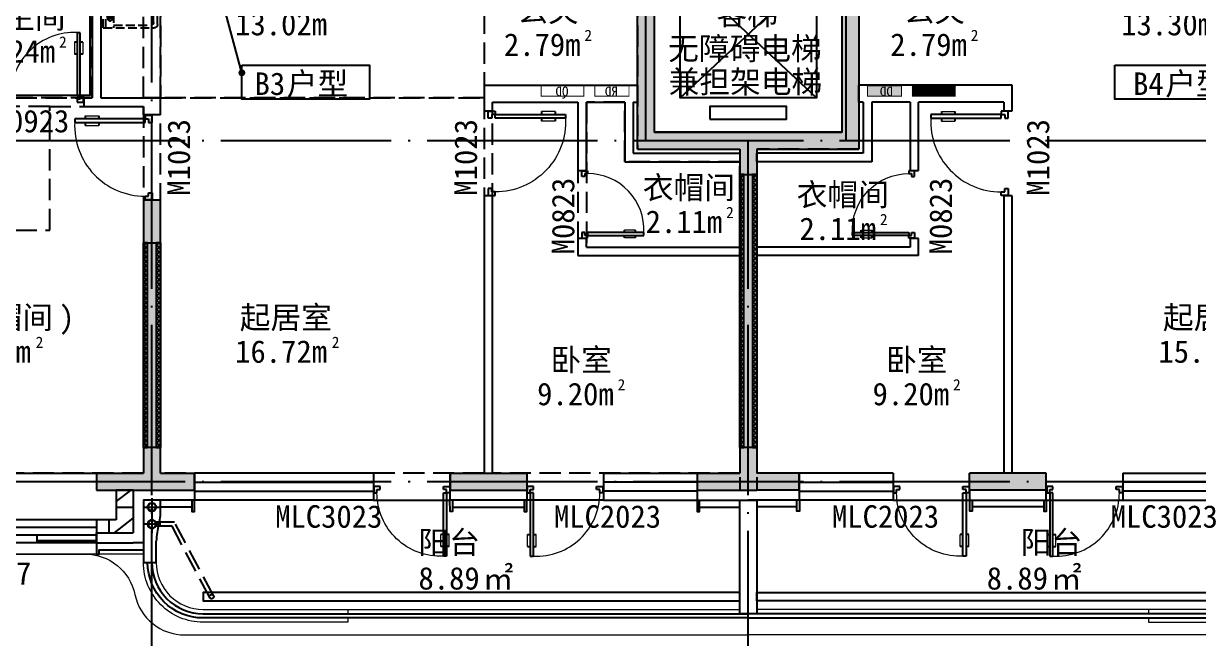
# Model space of a CAD drawing. Extents: x -46233 to 84150, y 109350 to 390860.
# Drawn here: x 9745 to 23539, y 225959 to 233173 of the extents above; entities that cross this region are included whole.
import ezdxf

# ---------------------------------------------------------------- set-up
doc = ezdxf.new("R2010")
doc.units = 0
doc.header["$LTSCALE"] = 1000
doc.header["$MEASUREMENT"] = 0
for name, pattern in [('125-WC-2x1.6+2.65x1.6$0$__DASH', [0.35, 0.25, -0.1]), ('3#-轴线$1$DOTE', [2.42, 2, -0.2, 0.02, -0.2]), ('3#楼J层线脚$0$DASH', [0.35, 0.25, -0.1]), ('3#楼J层线脚$0$DOTE', [2.42, 2, -0.2, 0.02, -0.2]), ('DASH', [0.35, 0.25, -0.1])]:
    doc.linetypes.add(name, pattern=pattern)
doc.layers.get('Defpoints').update_dxf_attribs({"color": 4, "linetype": 'DASH'})
for name, color, linetype in [('$1$A-ANNO-TEXT', 7, 'Continuous'), ('120-J-MC$0$A-DOOR', 51, 'Continuous'), ('120-J-MC$0$A-WALL-CONC', 9, 'Continuous'), ('120-J-MC$0$A-WALL-INSL', 241, 'Continuous'), ('120-MC编号-奇$0$$1$A-ANNO-TEXT', 255, 'Continuous'), ('120-MC编号-奇$0$$3$A-ANNO-TEXT', 255, 'Continuous'), ('120-墙体$0$$0$A-ANNO-TEXT', 3, 'Continuous'), ('120-墙体$0$120-墙体$0$A-COLU-CONC-HATC', 204, 'Continuous'), ('120-墙体$0$120-墙体$0$A-DOOR', 51, 'Continuous'), ('120-墙体$0$120-墙体$0$A-WALL-BLOK', 131, 'Continuous'), ('120-墙体$0$120-墙体$0$A-WALL-CONC', 9, 'Continuous'), ('120-墙体$0$125-墙体$0$P-FIRE-FH', 1, 'Continuous'), ('120-墙体$0$P-FIRE-FH', 1, 'Continuous'), ('120-文字-标$0$A-ANNO-TEXT', 7, 'Continuous'), ('125-J-MC$0$A-ANNO-HATC-SOLD', 252, 'Continuous'), ('125-J-MC$0$A-COLU-CONC-HATC', 204, 'Continuous'), ('125-J-MC$0$A-DOOR', 51, 'Continuous'), ('125-J-MC$0$A-FLOR-HRAL', 71, 'Continuous'), ('125-J-MC$0$A-WALL-BLOK', 131, 'Continuous'), ('125-J-MC$0$A-WALL-INSL', 241, 'Continuous'), ('125-MC编号-奇$0$A-ANNO-TEXT', 255, 'Continuous'), ('125-WC-2x1.6+2.65x1.6$0$A-FLOR-SPCL', 225, 'Continuous'), ('125-WC-2x1.6+2.65x1.6$0$FF-FIXT', 31, 'Continuous'), ('125-WC-2x1.6+2.65x1.6$0$FF-洁具及配件', 31, 'Continuous'), ('125-墙体$0$$0$A-ANNO-TEXT', 3, 'Continuous'), ('125-墙体$0$125-墙体$0$A-COLU-CONC-HATC', 204, 'Continuous'), ('125-墙体$0$125-墙体$0$A-DOOR', 51, 'Continuous'), ('125-墙体$0$125-墙体$0$A-WALL-BLOK', 131, 'Continuous'), ('125-墙体$0$125-墙体$0$A-WALL-CONC', 9, 'Continuous'), ('125-墙体$0$P-FIRE-FH', 1, 'Continuous'), ('125-文字-标$0$A-ANNO-TEXT', 7, 'Continuous'), ('125-核心筒-标准层$0$A-COLU-CONC-HATC', 204, 'Continuous'), ('125-核心筒-标准层$0$A-FLOR-EVTR', 51, 'Continuous'), ('125-核心筒-标准层$0$A-WALL-CONC', 9, 'Continuous'), ('3#-轴线$1$A-ANNO-DOTE', 10, '3#-轴线$1$DOTE'), ('3#楼J层线脚$0$A-00-HX-113-wall-01Y$0$HRAL', 31, 'Continuous'), ('3#楼J层线脚$0$A-00-HX-113-wall-01Y$0$SUPF', 151, 'Continuous'), ('3#楼J层线脚$0$A-FLOR-OVHD', 171, '3#楼J层线脚$0$DASH'), ('3#楼J层线脚$0$A-FLOR-UNDR', 177, 'Continuous'), ('3#楼J层线脚$0$bolibeiban剖', 4, 'Continuous'), ('A-ANNO-NOTE', 3, 'Continuous'), ('A-ANNO-TEXT', 255, 'Continuous'), ('A-DRAN-SYMB', 243, 'Continuous'), ('A-WALL-INSL', 241, 'Continuous'), ('S-ANNO-TEXT', 7, 'Continuous'), ('S-PC-FQ-WYQ', 4, 'Continuous'), ('公区-文字-标$0$A-ANNO-TEXT', 7, 'Continuous')]:
    doc.layers.add(name, color=color, linetype=linetype)
doc.layers.add('3#楼J层线脚$0$A-00-15-1#-PM-2F$0$00-装饰-看', color=46, linetype='Continuous', lineweight=5)
doc.layers.add('3#楼J层线脚$0$A-00-15-4#-PM-TF$0$00-装饰-看', color=46, linetype='Continuous', lineweight=5)
doc.styles.add('120-MC编号-奇$0$Standard', font='')
doc.styles.add('120-墙体$0$Standard', font='')
doc.styles.add('120-文字-标$0$Standard', font='')
doc.styles.add('125-MC编号-奇$0$Standard', font='')
doc.styles.add('125-墙体$0$Standard', font='')
doc.styles.add('125-文字-标$0$Standard', font='')
doc.styles.get("Standard").update_dxf_attribs({"font": ''})
doc.styles.add('公区-文字-标$0$Standard', font='')
doc.styles.get('120-MC编号-奇$0$Standard').set_extended_font_data('SimSun')
doc.styles.get('120-墙体$0$Standard').set_extended_font_data('SimSun')
doc.styles.get('120-文字-标$0$Standard').set_extended_font_data('SimSun')
doc.styles.get('125-MC编号-奇$0$Standard').set_extended_font_data('SimSun')
doc.styles.get('125-墙体$0$Standard').set_extended_font_data('SimSun')
doc.styles.get('125-文字-标$0$Standard').set_extended_font_data('SimSun')
doc.styles.get('Standard').set_extended_font_data('SimSun')
doc.styles.get('公区-文字-标$0$Standard').set_extended_font_data('SimSun')
pattern_1 = [(0, (0, 0), (0, 350), []), (37.875, (400, 0), (-169.615, 218.0767), []), (90, (400, 0), (-450, 3e-14), [])]

# ---------------------------------------------------------------- blocks, each defined once
blk = doc.blocks.new('125-J-MC$0$BGBFG')
at = {"layer": '125-J-MC$0$A-FLOR-HRAL'}
blk.add_lwpolyline([(0, 0), (700, 0), (700, -60), (0, -60)], close=True, dxfattribs=at)
blk.add_lwpolyline([(700, 0), (700, -90)], dxfattribs=at)
blk = doc.blocks.new('125-J-MC$0$$DorLib2D$00000009')
at = {"lineweight": 13}
for p, q in [((0.378, 0.782), (0.378, 0.624)), ((0.489, 0.782), (0.489, 0.624))]:
    blk.add_line(p, q, dxfattribs=at)
for p, q in [((0.413, 0.782), (0.378, 0.782)), ((0.413, 0.905), (0.413, 0.081)), ((0.454, 0.905), (0.413, 0.905)), ((0.454, 0.081), (0.454, 0.905)), ((0.489, 0.782), (0.454, 0.782)), ((0.413, 0.624), (0.378, 0.624)), ((0.489, 0.624), (0.454, 0.624)), ((-0.494, 0.081), (-0.453, 0.081)), ((-0.494, -0.002), (-0.494, 0.081)), ((-0.453, 0.081), (-0.453, 0.039)), ((-0.453, 0.039), (-0.412, 0.039)), ((-0.412, 0.039), (-0.412, -0.002)), ((0.413, 0.081), (0.454, 0.081)), ((0.454, 0.039), (0.413, 0.039)), ((0.413, 0.039), (0.413, -0.002)), ((0.495, 0.081), (0.454, 0.081)), ((0.454, 0.081), (0.454, 0.039)), ((0.495, -0.002), (0.495, 0.081)), ((-0.494, -0.002), (-0.494, -0.002)), ((-0.412, -0.002), (-0.494, -0.002)), ((0.413, -0.002), (0.495, -0.002)), ((0.495, -0.002), (0.495, -0.002))]:
    blk.add_line(p, q)
blk.add_arc((0.372, 0.082), 0.825, 87.134, 180.0717, dxfattribs=at)
blk = doc.blocks.new('125-J-MC$0$$TCHSYS$WIN2D')
for p, q in [((-0.5, 0.5), (0.5, 0.5)), ((-0.5, 0.5), (-0.5, -0.5)), ((0.5, 0.5), (0.5, -0.5)), ((0.5, 0.1667), (-0.5, 0.1667)), ((0.5, -0.1667), (-0.5, -0.1667)), ((-0.5, -0.5), (0.5, -0.5))]:
    blk.add_line(p, q)
blk = doc.blocks.new('125-J-MC')
at = {"layer": '125-J-MC$0$A-COLU-CONC-HATC'}
h = blk.add_hatch(dxfattribs=at)
h.set_pattern_fill('空心砖', color=256, scale=100, style=0)
h.set_pattern_definition(pattern_1)
h.paths.add_polyline_path([(3030, -11200), (3030, -11550), (3230, -11700), (3230, -11200)])
h = blk.add_hatch(dxfattribs=at)
h.set_pattern_fill('空心砖', color=256, scale=100, style=0)
h.set_pattern_definition(pattern_1)
h.paths.add_polyline_path([(3030, -11550), (2800, -11550), (2800, -11700), (3230, -11700)])
at = {"layer": '125-J-MC$0$A-ANNO-HATC-SOLD'}
blk.add_lwpolyline([(100, -11000), (2800, -11000)], dxfattribs=at)
at = {"layer": '125-J-MC$0$A-DOOR'}
for p, q in [((6050, -11320), (6950, -11320)), ((8750, -11320), (7850, -11320)), ((2800, -11550), (2800, -11820))]:
    blk.add_line(p, q, dxfattribs=at)
for points in [[(2800, -11820), (-220, -11820), (-220, -11200)], [(2800, -11730), (-113.333333, -11730), (-113.333333, -11200)], [(2800, -11640), (-6.666667, -11640), (-6.666667, -11200)], [(2800, -11550), (100, -11550), (100, -11200)]]:
    blk.add_lwpolyline(points, dxfattribs=at)
at = {"layer": '125-J-MC$0$A-WALL-BLOK'}
for p, q in [((3950, -11200), (3950, -11000)), ((6950, -11200), (6950, -11000)), ((7850, -11000), (7850, -11200)), ((9850, -11000), (9850, -11200)), ((3030, -11200), (3030, -11550)), ((3230, -11200), (3030, -11200)), ((3230, -11200), (3230, -11700)), ((3030, -11550), (2800, -11550)), ((2800, -11550), (2800, -11700)), ((2800, -11700), (3230, -11700))]:
    blk.add_line(p, q, dxfattribs=at)
at = {"layer": '125-J-MC$0$A-WALL-INSL'}
for q in [(2800, -11700), (3230, -11820)]:
    blk.add_line((2800, -11820), q, dxfattribs=at)
for points in [[(3949.75, -11200), (3949.75, -11320), (3350, -11320), (3350, -11820), (3230, -11820)], [(7849.827914, -11200), (7849.827914, -11320), (6950, -11320), (6950.25, -11200)], [(9850, -11200), (9849.827914, -11320), (10450, -11320)]]:
    blk.add_lwpolyline(points, dxfattribs=at)
at = {"xscale": -1}
blk.add_blockref('125-J-MC$0$BGBFG', (2800, -11730), dxfattribs=at)
at = {"layer": '125-J-MC$0$A-DOOR', "zscale": 320}
for name, p, xscale, yscale in [('125-J-MC$0$$TCHSYS$WIN2D', (5000, -11160), -2100, 320), ('125-J-MC$0$$DorLib2D$00000009', (6500, -11160), 900, -900)]:
    blk.add_blockref(name, p, dxfattribs=dict(at, xscale=xscale, yscale=yscale))
at = {"layer": '125-J-MC$0$A-DOOR', "zscale": 320, "rotation": 180}
for name, p, xscale, yscale in [('125-J-MC$0$$TCHSYS$WIN2D', (9300, -11160), -1100, -320), ('125-J-MC$0$$DorLib2D$00000009', (8300, -11160), 900, 900)]:
    blk.add_blockref(name, p, dxfattribs=dict(at, xscale=xscale, yscale=yscale))
blk = doc.blocks.new('120-J-MC$0$$DorLib2D$00000009')
at = {"lineweight": 13}
for p, q in [((0.378, 0.782), (0.378, 0.624)), ((0.489, 0.782), (0.489, 0.624))]:
    blk.add_line(p, q, dxfattribs=at)
for p, q in [((0.413, 0.782), (0.378, 0.782)), ((0.413, 0.905), (0.413, 0.081)), ((0.454, 0.905), (0.413, 0.905)), ((0.454, 0.081), (0.454, 0.905)), ((0.489, 0.782), (0.454, 0.782)), ((0.413, 0.624), (0.378, 0.624)), ((0.489, 0.624), (0.454, 0.624)), ((-0.494, 0.081), (-0.453, 0.081)), ((-0.494, -0.002), (-0.494, 0.081)), ((-0.453, 0.081), (-0.453, 0.039)), ((-0.453, 0.039), (-0.412, 0.039)), ((-0.412, 0.039), (-0.412, -0.002)), ((0.413, 0.081), (0.454, 0.081)), ((0.454, 0.039), (0.413, 0.039)), ((0.413, 0.039), (0.413, -0.002)), ((0.495, 0.081), (0.454, 0.081)), ((0.454, 0.081), (0.454, 0.039)), ((0.495, -0.002), (0.495, 0.081)), ((-0.494, -0.002), (-0.494, -0.002)), ((-0.412, -0.002), (-0.494, -0.002)), ((0.413, -0.002), (0.495, -0.002)), ((0.495, -0.002), (0.495, -0.002))]:
    blk.add_line(p, q)
blk.add_arc((0.372, 0.082), 0.825, 87.134, 180.0717, dxfattribs=at)
blk = doc.blocks.new('120-J-MC$0$$TCHSYS$WIN2D')
for p, q in [((-0.5, 0.5), (0.5, 0.5)), ((-0.5, 0.5), (-0.5, -0.5)), ((0.5, 0.5), (0.5, -0.5)), ((0.5, 0.1667), (-0.5, 0.1667)), ((0.5, -0.1667), (-0.5, -0.1667)), ((-0.5, -0.5), (0.5, -0.5))]:
    blk.add_line(p, q)
blk = doc.blocks.new('120-J-MC')
at = {"layer": '120-J-MC$0$A-DOOR'}
for p, q in [((-7950, -11320), (-7050, -11320)), ((-6150, -11320), (-5250, -11320))]:
    blk.add_line(p, q, dxfattribs=at)
at = {"layer": '120-J-MC$0$A-WALL-CONC'}
for p, q in [((-9050, -11200), (-9050, -11000)), ((-7050, -11200), (-7050, -11000)), ((-6150, -11200), (-6150, -11000))]:
    blk.add_line(p, q, dxfattribs=at)
at = {"layer": '120-J-MC$0$A-WALL-INSL'}
for points in [[(-9050, -11200), (-9050, -11320), (-9650, -11320)], [(-7050, -11200), (-7050, -11320), (-6150, -11320), (-6150, -11200)]]:
    blk.add_lwpolyline(points, dxfattribs=at)
at = {"layer": '120-J-MC$0$A-DOOR', "zscale": 320}
for name, p, xscale, yscale in [('120-J-MC$0$$TCHSYS$WIN2D', (-8500, -11160), -1100.000000000146, 320), ('120-J-MC$0$$TCHSYS$WIN2D', (-4200, -11160), 2100.000000000513, 320), ('120-J-MC$0$$DorLib2D$00000009', (-7500, -11160), 900, -900), ('120-J-MC$0$$DorLib2D$00000009', (-5700, -11160), -900, -900)]:
    blk.add_blockref(name, p, dxfattribs=dict(at, xscale=xscale, yscale=yscale))
blk = doc.blocks.new('125-WC-2x1.6+2.65x1.6$0$A$C096A077C')
at = {"layer": '125-WC-2x1.6+2.65x1.6$0$A-FLOR-SPCL'}
blk.add_line((-182, 0), (57, 0), dxfattribs=at)
for points in [[(-366, -84), (-534, -84), (-534, 84), (-366, 84)], [(-369, -81), (-531, -81), (-531, 81), (-369, 81)], [(-30, -23), (-30, 23), (-150, 23), (-150, -23)], [(-150, 20), (-150, -20), (-30, -20), (-30, 20)], [(-30, -60), (-30, 60), (0, 60), (0, -60)]]:
    blk.add_lwpolyline(points, close=True, dxfattribs=at)
for points in [[(-450, -45), (-450, 45)], [(-405, 0), (-495, 0)]]:
    blk.add_lwpolyline(points, dxfattribs=at)
blk.add_circle((-450, 0), 11.2, dxfattribs=at)
blk = doc.blocks.new('125-WC-2x1.6+2.65x1.6$0$A$C569A68CE')
at = {"layer": '125-WC-2x1.6+2.65x1.6$0$A-FLOR-SPCL'}
for p, q in [((-17, -195), (-16, -195)), ((14, -195), (15, -195))]:
    blk.add_line(p, q, dxfattribs=at)
for points in [[(21, 14), (17, 19), (11, 23), (5, 26), (-1, 27), (-7, 26), (-13, 23), (-19, 19), (-23, 14), (-25, 8), (-26, 2), (-25, -5), (-23, -11), (-19, -16), (-13, -20), (-8, -22), (-7, -23), (-6, -23), (-5, -24), (-5, -25), (-5, -26), (-5, -76), (-5, -77), (-5, -78), (-4, -79), (-3, -80), (-2, -80), (-1, -80), (0, -80), (1, -80), (2, -79), (3, -78), (3, -77), (3, -76), (3, -26), (3, -25), (3, -24), (4, -23), (5, -23), (5, -22), (11, -20), (17, -16), (21, -11), (23, -5), (24, 2), (23, 8)], [(20, 14), (16, 19), (11, 23), (5, 25), (-1, 26), (-7, 25), (-13, 23), (-18, 19), (-22, 14), (-25, 8), (-26, 2), (-25, -4), (-22, -10), (-18, -15), (-13, -19), (-7, -22), (-6, -22), (-6, -23), (-5, -24), (-5, -25), (-5, -26), (-5, -76), (-4, -77), (-4, -78), (-4, -79), (-3, -79), (-2, -80), (-1, -80), (0, -80), (1, -79), (1, -79), (2, -78), (2, -77), (2, -76), (2, -26), (2, -25), (3, -24), (4, -23), (4, -22), (5, -22), (11, -19), (16, -15), (20, -10), (23, -4), (23, 2), (23, 8)], [(16, -16), (15, -17), (15, -190), (14, -194), (13, -198), (10, -201), (7, -204), (3, -206), (-1, -206), (-5, -206), (-9, -204), (-12, -201), (-15, -198), (-16, -194), (-17, -190), (-17, -17), (-18, -16), (-18, -190), (-17, -195), (-16, -199), (-13, -202), (-10, -205), (-5, -207), (-1, -207), (3, -207), (7, -205), (11, -202), (14, -199), (15, -195), (16, -190)], [(15, -17), (11, -20), (5, -22), (5, -23), (4, -23), (3, -24), (3, -25), (3, -26), (3, -76), (3, -78), (2, -79), (1, -80), (-2, -80), (-3, -80), (-4, -79), (-5, -78), (-5, -76), (-5, -26), (-5, -25), (-5, -24), (-6, -23), (-7, -23), (-8, -22), (-13, -20), (-17, -17), (-17, -190), (-16, -194), (-15, -198), (-12, -201), (-9, -204), (-5, -206), (-1, -206), (3, -206), (7, -204), (10, -201), (13, -198), (14, -194), (15, -190)]]:
    blk.add_lwpolyline(points, close=True, dxfattribs=at)
blk.add_lwpolyline([(-14, -72), (-14, -71), (-13, -71), (-13, -71), (-13, -71), (-13, -71), (-13, -70), (-13, -70), (-13, -70), (-13, -70), (-13, -70), (-12, -69), (-12, -69), (-11, -69), (-11, -69), (-10, -68), (-9, -68), (-8, -68), (-6, -67), (-4, -67), (-2, -67), (0, -67), (2, -67), (4, -67), (5, -68), (7, -68), (8, -68), (8, -69), (9, -69), (10, -69), (10, -69), (11, -70), (11, -70), (11, -70), (11, -70), (11, -70), (11, -71), (11, -71), (11, -71), (11, -71), (11, -71), (11, -72), (11, -72), (11, -72), (11, -72), (11, -72), (11, -72), (11, -73), (11, -73), (11, -73), (11, -73), (11, -73), (10, -74), (10, -74), (9, -74), (8, -74), (8, -75), (7, -75), (5, -75), (4, -76), (2, -76), (0, -76), (-2, -76), (-4, -76), (-6, -76), (-8, -75), (-9, -75), (-10, -75), (-11, -74), (-11, -74), (-12, -74), (-12, -74), (-13, -73), (-13, -73), (-13, -73), (-13, -73), (-13, -73), (-13, -72), (-13, -72), (-13, -72), (-13, -72), (-14, -72), (-14, -72)], dxfattribs=at)
blk = doc.blocks.new('125-WC-2x1.6+2.65x1.6$0$A$C05716B03')
at = {"layer": '125-WC-2x1.6+2.65x1.6$0$A-FLOR-SPCL'}
for points in [[(-100, 400), (500, 400), (500, 0), (-100, 0)], [(475, 25), (-75, 25), (-75, 375), (475, 375)]]:
    blk.add_lwpolyline(points, close=True, dxfattribs=at)
for radius in [36, 23]:
    blk.add_circle((200, 192), radius, dxfattribs=at)
blk = doc.blocks.new('125-WC-2x1.6+2.65x1.6$0$A$C4A066A6E')
at = {"layer": '125-WC-2x1.6+2.65x1.6$0$FF-FIXT', "color": 8}
blk.add_blockref('125-WC-2x1.6+2.65x1.6$0$A$C569A68CE', (0, 456), dxfattribs=at)
at = {"layer": '125-WC-2x1.6+2.65x1.6$0$FF-洁具及配件', "color": 8, "ltscale": 0.01, "xscale": -1}
blk.add_blockref('125-WC-2x1.6+2.65x1.6$0$A$C05716B03', (200, 0), dxfattribs=at)
blk = doc.blocks.new('125-WC-2x1.6+2.65x1.6$0$REWREWR')
at = {"layer": '125-WC-2x1.6+2.65x1.6$0$A-FLOR-SPCL', "linetype": '125-WC-2x1.6+2.65x1.6$0$__DASH', "ltscale": 0.5}
for p, q in [((15260162, -510296), (15260785, -510296)), ((15260112, -511063), (15260112, -510346)), ((15260150, -510918), (15260150, -510391)), ((15260190, -510351), (15260757, -510351)), ((15260797, -510918), (15260797, -510391)), ((15260835, -510346), (15260835, -511063)), ((15260835, -510918), (15260112, -510918)), ((15260243, -510975), (15260243, -510964)), ((15260324, -510950), (15260259, -510950)), ((15260259, -510950), (15260259, -510966)), ((15260259, -510966), (15260324, -510966)), ((15260324, -510966), (15260324, -510950)), ((15260334, -510976), (15260334, -510964)), ((15260112, -511027), (15260709, -511027)), ((15260112, -511063), (15260835, -511063)), ((15260709, -510997), (15260709, -511028)), ((15260793, -510997), (15260709, -510997)), ((15260793, -511028), (15260793, -510997)), ((15260793, -511027), (15260835, -511027))]:
    blk.add_line(p, q, dxfattribs=at)
blk.add_lwpolyline([(15260374, -510968, 0.185158), (15260369, -510956, 0.102042), (15260350, -510941, 0.060862), (15260325, -510933, 0.047173), (15260291, -510930, 0.047173), (15260257, -510933, 0.060862), (15260232, -510941, 0.102042), (15260213, -510956, 0.185158), (15260208, -510968, 0.185158), (15260213, -510981, 0.102042), (15260232, -510995, 0.060862), (15260257, -511003, 0.047173), (15260291, -511007, 0.047173), (15260325, -511003, 0.060862), (15260350, -510995, 0.102042), (15260369, -510981, 0.185158)], format="xyb", close=True, dxfattribs=at)
for points in [[(15260259, -510955, 0.008736), (15260256, -510956, 0.076276), (15260244, -510961, 0.259034), (15260243, -510964, 0.259034)], [(15260243, -510964, 0.259034), (15260244, -510968, 0.076276), (15260256, -510973, 0.036515), (15260270, -510975, 0.026615), (15260288, -510976, 0.026615), (15260307, -510975, 0.036515), (15260321, -510973, 0.076276), (15260332, -510968, 0.259034), (15260334, -510964, 0.259034), (15260332, -510961, 0.056762), (15260324, -510957, 0.036515)], [(15260243, -510975, 0.259034), (15260244, -510978, 0.076276), (15260256, -510983, 0.036515), (15260270, -510986, 0.026615), (15260288, -510987, 0.026615), (15260307, -510986, 0.036515), (15260321, -510983, 0.076276), (15260332, -510978, 0.259034), (15260334, -510975, 0.078462), (15260334, -510973, 0.056762)]]:
    blk.add_lwpolyline(points, format="xyb", dxfattribs=at)
blk.add_circle((15260749, -511028), 17.5, dxfattribs=at)
for centre, radius, start, end in [((15260162, -510346), 50, 90, 180), ((15260785, -510346), 50, 0, 90), ((15260190, -510391), 40, 90, 180), ((15260757, -510391), 40, 0, 90)]:
    blk.add_arc(centre, radius, start, end, dxfattribs=at)
at = {"layer": '125-WC-2x1.6+2.65x1.6$0$A-FLOR-SPCL', "linetype": '125-WC-2x1.6+2.65x1.6$0$__DASH', "ltscale": 0.5, "width": 0.8, "flags": 9}
for tag in ['YSIZE', 'XSIZE']:
    blk.add_attdef(tag, (15260490, -511063), '', height=0.5, rotation=180, dxfattribs=at)
blk = doc.blocks.new('125-WC-2x1.6+2.65x1.6$0$A$C446C3F73')
at = {"layer": '125-WC-2x1.6+2.65x1.6$0$A-FLOR-SPCL'}
blk.add_lwpolyline([(-50, -50), (50, -50), (50, 50), (-50, 50)], close=True, dxfattribs=at)
for centre, radius in [((-39, 39), 4), ((0, 0), 40), ((39, 39), 4), ((-39, -39), 4), ((39, -39), 4)]:
    blk.add_circle(centre, radius, dxfattribs=at)
blk = doc.blocks.new('125-WC-2x1.6+2.65x1.6$0$dfghrtjrtuj6')
at = {"layer": '125-WC-2x1.6+2.65x1.6$0$A-FLOR-SPCL'}
for points in [[(-217, 0, 0.071142), (-213, -58, 0.019152), (-193, -212, 0.090609), (-149, -404, 0.163158), (-38, -508, 0.273043), (73, -490, 0.094885), (149, -404, 0.090609), (193, -212, 0.019152), (213, -58, 0.071142), (217, 0)], [(-165, -12, 0.180688), (-197, -186, -4.705295)], [(-107, -6, 0.237416), (-194, -208, -3.87225)], [(-120, -51, 0.129606), (-180, -259, 0.211204), (-80, -482, 2.252949)], [(106, -51, -0.095348), (166, -225, -0.180567), (120, -417, -0.059956), (65, -481, -0.149733), (0, -504, -0.149733), (-65, -481, -0.059956), (-120, -417, -0.180567), (-166, -225, -0.095348), (-106, -51, 0.095348)], [(-61, -51), (-62, -32, 1.018669), (-84, -32), (-85, -51)], [(61, -51), (62, -32, -1.018669), (84, -32), (85, -51)], [(120, -51, -0.129606), (180, -259, -0.211204), (80, -482, -2.252949)], [(107, -6, -0.237416), (194, -208, 3.87225)], [(165, -12, -0.180688), (197, -186, 4.705295)]]:
    blk.add_lwpolyline(points, format="xyb", dxfattribs=at)
blk.add_lwpolyline([(-120, -51), (120, -51)], dxfattribs=at)
blk = doc.blocks.new('125-WC-2x1.6+2.65x1.6')
at = {"layer": '125-WC-2x1.6+2.65x1.6$0$A-FLOR-SPCL'}
for p, q in [((3320, -970), (2130, -970)), ((1030, -1370), (1970, -1370)), ((990, -1930), (990, -1730)), ((1770, -1930), (990, -1930))]:
    blk.add_line(p, q, dxfattribs=at)
for points in [[(1030, -1570), (1970, -1570), (1970, -30), (30, -30), (30, -1220), (1030, -1220)], [(995, -543), (1005, -543), (1005, -1138), (995, -1138)], [(1009, -625), (1019, -625), (1019, -1220), (1009, -1220)], [(716, -1250), (934, -1250), (934, -1584), (716, -1584)], [(1280, -1414), (1720, -1414), (1720, -1526), (1280, -1526)], [(2130, -1570), (3320, -1570), (3320, -1410), (2130, -1410)], [(2150, -1550), (3300, -1550), (3300, -1430), (2150, -1430)], [(30, -1730), (2620, -1730), (2620, -3270), (30, -3270)], [(948, -1730), (958, -1730), (958, -2500), (948, -2500)], [(990, -1890), (2620, -1890), (2620, -1730), (990, -1730)], [(1010, -1870), (2600, -1870), (2600, -1750), (1010, -1750)], [(966, -1946), (976, -1946), (976, -2716), (966, -2716)]]:
    blk.add_lwpolyline(points, close=True, dxfattribs=at)
for points in [[(970, -30), (970, -1220)], [(1030, -30), (1030, -1220)], [(2100, -950), (2130, -950), (2130, -1570), (3320, -1570), (3320, -970), (3450, -970), (3450, -1000)], [(934, -1250), (716, -1584)], [(716, -1250), (934, -1584)], [(930, -3270), (930, -1730)], [(990, -3270), (990, -1730)], [(1770, -1730), (2620, -1730), (2620, -2330), (1770, -2330), (1770, -1930)]]:
    blk.add_lwpolyline(points, dxfattribs=at)
at = {"layer": '125-WC-2x1.6+2.65x1.6$0$A-FLOR-SPCL', "linetype": '125-WC-2x1.6+2.65x1.6$0$__DASH', "ltscale": 0.5}
blk.add_lwpolyline([(1613, -1886), (1172, -1886), (1172, -1774), (1613, -1774)], close=True, dxfattribs=at)
at = {"layer": 'Defpoints'}
for points in [[(0, 0), (2000, 0), (2000, -1600), (0, -1600)], [(0, -1700), (2650, -1700), (2650, -3300), (0, -3300)]]:
    blk.add_lwpolyline(points, close=True, dxfattribs=at)
at = {"layer": '125-WC-2x1.6+2.65x1.6$0$A-FLOR-SPCL'}
for name, p, rotation in [('125-WC-2x1.6+2.65x1.6$0$A$C096A077C', (450, -1220), 270), ('125-WC-2x1.6+2.65x1.6$0$A$C4A066A6E', (2724, -1087), 180), ('125-WC-2x1.6+2.65x1.6$0$A$C096A077C', (480, -1730), 90)]:
    blk.add_blockref(name, p, dxfattribs=dict(at, rotation=rotation))
at = {"layer": '125-WC-2x1.6+2.65x1.6$0$A-FLOR-SPCL', "xscale": -1}
for name, p, rotation in [('125-WC-2x1.6+2.65x1.6$0$dfghrtjrtuj6', (1503, -1370), 180), ('125-WC-2x1.6+2.65x1.6$0$A$C446C3F73', (450, -1150), 270), ('125-WC-2x1.6+2.65x1.6$0$A$C446C3F73', (1080, -1320), 270), ('125-WC-2x1.6+2.65x1.6$0$A$C446C3F73', (480, -1780), 270), ('125-WC-2x1.6+2.65x1.6$0$A$C446C3F73', (1040, -1980), 270)]:
    blk.add_blockref(name, p, dxfattribs=dict(at, rotation=rotation))
at = {"layer": '125-WC-2x1.6+2.65x1.6$0$A-FLOR-SPCL'}
blk.add_blockref('125-WC-2x1.6+2.65x1.6$0$A$C4A066A6E', (2199, -2212), dxfattribs=at)
at = {"layer": '125-WC-2x1.6+2.65x1.6$0$A-FLOR-SPCL', "xscale": -1}
blk.add_blockref('125-WC-2x1.6+2.65x1.6$0$A$C446C3F73', (2800, -1840), dxfattribs=at)
at = {"layer": '125-WC-2x1.6+2.65x1.6$0$A-FLOR-SPCL', "xscale": -0.830108359133127, "yscale": 0.830108359133127, "zscale": 0.830108359133127, "rotation": 270}
blk.add_blockref('125-WC-2x1.6+2.65x1.6$0$REWREWR', (427017, -12670026), dxfattribs=at)
at = {"layer": '125-WC-2x1.6+2.65x1.6$0$FF-洁具及配件', "xscale": -1}
blk.add_blockref('125-WC-2x1.6+2.65x1.6$0$dfghrtjrtuj6', (1390, -1930), dxfattribs=at)
blk = doc.blocks.new('125-墙体$0$$0$FREVGFRTG')
at = {"layer": '125-墙体$0$P-FIRE-FH', "linetype": 'Continuous', "lineweight": 13, "const_width": 10}
for points in [[(0, 0), (400, 0), (400, 120), (0, 120)], [(530, 120), (1030, 120), (1030, 0), (530, 0)]]:
    blk.add_lwpolyline(points, close=True, dxfattribs=at)
at = {"layer": '125-墙体$0$$0$A-ANNO-TEXT', "color": 1, "style": '125-墙体$0$Standard'}
for s, p in [('RD', (129, 0)), ('QD', (709, 0))]:
    blk.add_text(s, height=113.3, dxfattribs=at).set_placement(p)
blk = doc.blocks.new('125-墙体$0$125-墙体$0$$DorLib2D$00000009')
for p, q in [((0.413, 0.905), (0.413, 0.081)), ((0.454, 0.905), (0.413, 0.905)), ((0.454, 0.081), (0.454, 0.905)), ((0.413, 0.782), (0.378, 0.782)), ((0.489, 0.782), (0.454, 0.782)), ((0.413, 0.624), (0.378, 0.624)), ((0.489, 0.624), (0.454, 0.624)), ((-0.494, 0.081), (-0.453, 0.081)), ((-0.494, -0.002), (-0.494, 0.081)), ((-0.453, 0.081), (-0.453, 0.039)), ((-0.453, 0.039), (-0.412, 0.039)), ((-0.412, 0.039), (-0.412, -0.002)), ((0.413, 0.081), (0.454, 0.081)), ((0.454, 0.039), (0.413, 0.039)), ((0.413, 0.039), (0.413, -0.002)), ((0.495, 0.081), (0.454, 0.081)), ((0.454, 0.081), (0.454, 0.039)), ((0.495, -0.002), (0.495, 0.081)), ((-0.494, -0.002), (-0.494, -0.002)), ((-0.412, -0.002), (-0.494, -0.002)), ((0.413, -0.002), (0.495, -0.002)), ((0.495, -0.002), (0.495, -0.002))]:
    blk.add_line(p, q)
at = {"lineweight": 13}
for p, q in [((0.378, 0.782), (0.378, 0.624)), ((0.489, 0.782), (0.489, 0.624))]:
    blk.add_line(p, q, dxfattribs=at)
blk.add_arc((0.372, 0.082), 0.825, 87.134, 180.0717, dxfattribs=at)
blk = doc.blocks.new('125-墙体')
at = {"layer": '125-墙体$0$125-墙体$0$A-COLU-CONC-HATC'}
for points in [[(3550, -11000), (3550, -7800), (3350, -7800), (3350, -11000), (3450, -11067)], [(2800, -11200), (3450, -11200), (3450, -11067), (3350, -11000), (2800, -11000)], [(3450, -11067), (3450, -11200), (3950, -11200), (3950, -11000), (3550, -11000)], [(6950, -11200), (7400, -11200), (7400, -11000), (6950, -11000)], [(7400, -11000), (7400, -11200), (7850, -11200), (7850, -11000)], [(9850, -11000), (9850, -11200), (10350, -11200), (10350, -11000)]]:
    blk.add_hatch(color=256, dxfattribs=at).paths.add_polyline_path(points)
at = {"layer": '125-墙体$0$125-墙体$0$A-WALL-BLOK'}
for p, q in [((2750, -5000), (2750, -6600)), ((2850, -5000), (2850, -6600)), ((7350, -6450), (8500, -6450)), ((7350, -6450), (7350, -6750)), ((8500, -6450), (9050, -6450)), ((9050, -6450), (9150, -6450)), ((9150, -6450), (9150, -6650)), ((2750, -6600), (2650, -6600)), ((2650, -6600), (2650, -6700)), ((2850, -6600), (3550, -6600)), ((3550, -6800), (3550, -6600)), ((2650, -6700), (2800, -6700)), ((2800, -6700), (3350, -6700)), ((3350, -6800), (3350, -6700)), ((7350, -6750), (7450, -6750)), ((7450, -6650), (8450, -6650)), ((7450, -6750), (7450, -6650)), ((8450, -6650), (8450, -7450)), ((8550, -6650), (9000, -6650)), ((8550, -7450), (8550, -6650)), ((9000, -6650), (9000, -7350)), ((9100, -6650), (9150, -6650)), ((9100, -6650), (9100, -7250)), ((9100, -7250), (10350, -7250)), ((10350, -7250), (10350, -7350)), ((9000, -7350), (10350, -7350)), ((8450, -7450), (8550, -7450)), ((7450, -7750), (7350, -7750)), ((7350, -7750), (7350, -11000)), ((7450, -11000), (7450, -7750)), ((8550, -8250), (8450, -8250)), ((8450, -8250), (8450, -8450)), ((8550, -8350), (8550, -8250)), ((8550, -8350), (10350, -8350)), ((10350, -8350), (10350, -8450)), ((8450, -8450), (10350, -8450))]:
    blk.add_line(p, q, dxfattribs=at)
at = {"layer": '125-墙体$0$125-墙体$0$A-WALL-CONC'}
for p, q in [((3550, -6800), (3350, -6800)), ((3550, -7800), (3350, -7800)), ((3350, -7800), (3350, -11000)), ((3550, -11000), (3550, -7800)), ((2800, -11000), (3350, -11000)), ((2800, -11000), (2800, -11200)), ((3550, -11000), (3950, -11000)), ((3950, -11000), (3950, -11200)), ((6950, -11000), (7400, -11000)), ((6950, -11000), (6950, -11200)), ((7400, -11000), (7850, -11000)), ((7850, -11000), (7850, -11200)), ((9850, -11000), (10350, -11000)), ((2800, -11200), (3450, -11200)), ((3450, -11200), (3950, -11200)), ((6950, -11200), (7400, -11200)), ((7400, -11200), (7850, -11200)), ((9850, -11200), (10350, -11200))]:
    blk.add_line(p, q, dxfattribs=at)
blk.add_lwpolyline([(9850, -11000), (9850, -11200)], dxfattribs=at)
at = {"layer": 'Defpoints'}
blk.add_lwpolyline([(8600, 100), (8600, -3300), (7850, -3300), (7850, -4700), (9150, -4700), (9150, -7200), (10350, -7200), (10350, -11200)], dxfattribs=at)
blk.add_lwpolyline([(3350, -3300), (3550, -3300), (3550, -6600), (3350, -6600)], close=True, dxfattribs=at)
blk.add_blockref('125-WC-2x1.6+2.65x1.6', (100, -3300))
at = {"linetype": 'ByBlock', "xscale": -1}
blk.add_blockref('125-墙体$0$$0$FREVGFRTG', (9050, -6580), dxfattribs=at)
at = {"layer": '125-墙体$0$125-墙体$0$A-DOOR', "xscale": 900, "yscale": 900, "zscale": 100}
blk.add_blockref('125-墙体$0$125-墙体$0$$DorLib2D$00000009', (2200, -6650), dxfattribs=at)
at = {"layer": '125-墙体$0$125-墙体$0$A-DOOR'}
for p, xscale, yscale, zscale, rotation in [((7400, -7250), -1000, 1000, 100, 270), ((3450, -7300), 1000, 1000, 200, 90), ((8500, -7850), 800, 800, 100, 270)]:
    blk.add_blockref('125-墙体$0$125-墙体$0$$DorLib2D$00000009', p, dxfattribs=dict(at, xscale=xscale, yscale=yscale, zscale=zscale, rotation=rotation))
blk = doc.blocks.new('120-墙体$0$GTFT')
at = {"layer": '120-墙体$0$125-墙体$0$P-FIRE-FH'}
h = blk.add_hatch(dxfattribs=at)
h.set_pattern_fill('ANSI31', color=256, scale=10, angle=180)
h.set_pattern_definition([(225, (-19117.115, 13159.851), (11.22532, -11.22532), [])])
h.paths.add_polyline_path([(-530, 120), (-1030, 120), (-1030, 0), (-530, 0)])
at = {"layer": '120-墙体$0$125-墙体$0$P-FIRE-FH', "linetype": 'Continuous', "lineweight": 13}
h = blk.add_hatch(color=250, dxfattribs=at)
h.dxf.hatch_style = 1
h.paths.add_polyline_path([(0, 0), (-400, 0), (-400, 120), (0, 120)])
at = {"layer": '120-墙体$0$P-FIRE-FH', "linetype": 'Continuous', "lineweight": 13, "const_width": 10}
for points in [[(-530, 120), (-1030, 120), (-1030, 0), (-530, 0)], [(0, 0), (-400, 0), (-400, 120), (0, 120)]]:
    blk.add_lwpolyline(points, close=True, dxfattribs=at)
at = {"layer": '120-墙体$0$$0$A-ANNO-TEXT', "color": 1, "style": '120-墙体$0$Standard'}
blk.add_text('DD', height=113.3, dxfattribs=at).set_placement((-299, 0))
blk = doc.blocks.new('120-墙体$0$120-墙体$0$$DorLib2D$00000009')
for p, q in [((0.413, 0.905), (0.413, 0.081)), ((0.454, 0.905), (0.413, 0.905)), ((0.454, 0.081), (0.454, 0.905)), ((0.413, 0.782), (0.378, 0.782)), ((0.489, 0.782), (0.454, 0.782)), ((0.413, 0.624), (0.378, 0.624)), ((0.489, 0.624), (0.454, 0.624)), ((-0.494, 0.081), (-0.453, 0.081)), ((-0.494, -0.002), (-0.494, 0.081)), ((-0.453, 0.081), (-0.453, 0.039)), ((-0.453, 0.039), (-0.412, 0.039)), ((-0.412, 0.039), (-0.412, -0.002)), ((0.413, 0.081), (0.454, 0.081)), ((0.454, 0.039), (0.413, 0.039)), ((0.413, 0.039), (0.413, -0.002)), ((0.495, 0.081), (0.454, 0.081)), ((0.454, 0.081), (0.454, 0.039)), ((0.495, -0.002), (0.495, 0.081)), ((-0.494, -0.002), (-0.494, -0.002)), ((-0.412, -0.002), (-0.494, -0.002)), ((0.413, -0.002), (0.495, -0.002)), ((0.495, -0.002), (0.495, -0.002))]:
    blk.add_line(p, q)
at = {"lineweight": 13}
for p, q in [((0.378, 0.782), (0.378, 0.624)), ((0.489, 0.782), (0.489, 0.624))]:
    blk.add_line(p, q, dxfattribs=at)
blk.add_arc((0.372, 0.082), 0.825, 87.134, 180.0717, dxfattribs=at)
blk = doc.blocks.new('120-墙体')
at = {"layer": '120-墙体$0$120-墙体$0$A-COLU-CONC-HATC'}
for points in [[(-9050, -11200), (-9050, -11000), (-9550, -11000), (-9550, -11200)], [(-6600, -11200), (-6600, -11000), (-7050, -11000), (-7050, -11200)], [(-6150, -11000), (-6600, -11000), (-6600, -11200), (-6150, -11200)]]:
    blk.add_hatch(color=256, dxfattribs=at).paths.add_polyline_path(points)
at = {"layer": '120-墙体$0$120-墙体$0$A-WALL-BLOK'}
for p, q in [((-8250, -6450), (-8350, -6450)), ((-8350, -6650), (-8350, -6450)), ((-7700, -6450), (-8250, -6450)), ((-6550, -6450), (-7700, -6450)), ((-6550, -6750), (-6550, -6450)), ((-8300, -6650), (-8350, -6650)), ((-8300, -6650), (-8300, -7250)), ((-7750, -6650), (-8200, -6650)), ((-8200, -6650), (-8200, -7350)), ((-7750, -6650), (-7750, -7450)), ((-6650, -6650), (-7650, -6650)), ((-7650, -7450), (-7650, -6650)), ((-6650, -6650), (-6650, -6750)), ((-6650, -6750), (-6550, -6750)), ((-8300, -7250), (-9550, -7250)), ((-9550, -7350), (-9550, -7250)), ((-8200, -7350), (-9550, -7350)), ((-7750, -7450), (-7650, -7450)), ((-6550, -7750), (-6650, -7750)), ((-6650, -7750), (-6650, -11000)), ((-6550, -11000), (-6550, -7750)), ((-7650, -8250), (-7750, -8250)), ((-7750, -8250), (-7750, -8350)), ((-7650, -8450), (-7650, -8250)), ((-7750, -8350), (-9550, -8350)), ((-9550, -8450), (-9550, -8350)), ((-7650, -8450), (-9550, -8450))]:
    blk.add_line(p, q, dxfattribs=at)
at = {"layer": '120-墙体$0$120-墙体$0$A-WALL-CONC'}
for p, q in [((-9050, -11000), (-9550, -11000)), ((-6600, -11000), (-7050, -11000)), ((-7050, -11200), (-7050, -11000)), ((-6150, -11000), (-6600, -11000)), ((-6150, -11200), (-6150, -11000)), ((-9050, -11200), (-9550, -11200)), ((-6600, -11200), (-7050, -11200)), ((-6150, -11200), (-6600, -11200))]:
    blk.add_line(p, q, dxfattribs=at)
blk.add_lwpolyline([(-9050, -11000), (-9050, -11200)], dxfattribs=at)
at = {"layer": 'Defpoints'}
blk.add_lwpolyline([(-7800, 100), (-7800, -3300), (-7050, -3300), (-7050, -4700), (-8350, -4700), (-8350, -7200), (-9550, -7200), (-9550, -11200)], dxfattribs=at)
at = {"xscale": -1}
blk.add_blockref('120-墙体$0$GTFT', (-8250, -6580), dxfattribs=at)
at = {"layer": '120-墙体$0$120-墙体$0$A-DOOR', "zscale": 100, "rotation": 270}
for p, xscale, yscale in [((-6600, -7250), -1000, -1000), ((-7700, -7850), 800, -800)]:
    blk.add_blockref('120-墙体$0$120-墙体$0$$DorLib2D$00000009', p, dxfattribs=dict(at, xscale=xscale, yscale=yscale))
blk = doc.blocks.new('125-核心筒-标准层$0$A$C524E5E6F')
at = {"layer": '125-核心筒-标准层$0$A-FLOR-EVTR'}
for points in [[(0, 0), (2200, 0), (2200, -2100), (0, -2100)], [(300, -200), (1900, -200), (1900, -1700), (300, -1700)], [(650, -1950), (1550, -1950), (1550, -1800), (650, -1800)]]:
    blk.add_lwpolyline(points, close=True, dxfattribs=at)
for points in [[(300, -1700), (1900, -200)], [(1900, -1700), (300, -200)]]:
    blk.add_lwpolyline(points, dxfattribs=at)
blk = doc.blocks.new('125-核心筒-标准层')
at = {"layer": '125-核心筒-标准层$0$A-COLU-CONC-HATC'}
for points in [[(-1300, -100), (-1100, 100), (-1100, 2200), (-1300, 2400)], [(1300, 2400), (1100, 2200), (1100, 100), (1300, -100)], [(-1100, 100), (-1300, -100), (-100, -100), (0, -33.3), (0, 100)], [(0, -33.3), (100, -100), (1300, -100), (1100, 100), (0, 100)], [(0, -33.3), (-100, -100), (-100, -3900), (0, -3966.7), (100, -3900), (100, -100)], [(-100, -3900), (-100, -4100), (0, -4100), (0, -3966.7)], [(0, -3966.7), (0, -4100), (100, -4100), (100, -3900)]]:
    blk.add_hatch(color=256, dxfattribs=at).paths.add_polyline_path(points)
at = {"layer": '125-核心筒-标准层$0$A-WALL-CONC'}
for p, q in [((-1300, -100), (-1300, 2400)), ((1300, 2400), (1300, -100)), ((-1100, 100), (-1100, 2200)), ((1100, 2200), (1100, 100)), ((-1100, 100), (0, 100)), ((0, 100), (1100, 100)), ((-1300, -100), (-100, -100)), ((-100, -100), (-100, -3900)), ((100, -100), (100, -3900)), ((100, -100), (1300, -100)), ((-100, -3900), (-100, -3900)), ((100, -3900), (100, -3900)), ((-100, -4100), (0, -4100)), ((0, -4100), (100, -4100))]:
    blk.add_line(p, q, dxfattribs=at)
blk.add_blockref('125-核心筒-标准层$0$A$C524E5E6F', (-1100, 2200))
blk = doc.blocks.new('120-文字-标')
at = {"layer": '120-文字-标$0$A-ANNO-TEXT', "style": '120-文字-标$0$Standard'}
for s, p in [('玄关', (1824, 1393)), ('衣帽间', (570, -767)), ('起居室', (4869, -2207)), ('卧室', (1618, -2705))]:
    blk.add_text(s, height=264.3, dxfattribs=at).set_placement(p)
at = {"layer": 'Defpoints', "style": '120-文字-标$0$Standard'}
for s, height, p in [('13.30m', 264.3, (4379, 1234)), ('2.79m', 264.3, (1668, 993)), ('2', 132, (2613, 1168)), ('2.11m', 264.3, (602, -1167)), ('2', 132, (1547, -992)), ('15.96m', 264.3, (4816, -2607)), ('9.20m', 264.3, (1460, -3105)), ('2', 132, (2405, -2930))]:
    blk.add_text(s, height=height, dxfattribs=at).set_placement(p)
blk = doc.blocks.new('125-文字-标')
at = {"layer": 'Defpoints'}
for points in [[(-3100, 500), (-6900, 500), (-6900, 3800), (-2800, 3800), (-2800, 2200), (-3100, 2200)], [(-10350, 500), (-7700, 500), (-7700, 2100), (-10350, 2100)], [(-3100, 650), (-1300, 650), (-1300, 2200), (-3100, 2200)], [(-6900, 500), (-3100, 500), (-3100, -3900), (-6900, -3900)], [(-3000, 450), (-2000, 450), (-2000, -1350), (-100, -1350), (-100, -3900), (-3000, -3900)], [(-1900, -1250), (-100, -1250), (-100, -250), (-1450, -250), (-1450, 450), (-1900, 450)], [(-7100, -3900), (-10350, -3900), (-10350, -1050), (-8200, -1050), (-8200, 400), (-7100, 400)], [(-8200, 400), (-10350, 400), (-10350, -1050), (-8200, -1050)]]:
    blk.add_lwpolyline(points, close=True, dxfattribs=at)
at = {"layer": '125-文字-标$0$A-ANNO-TEXT', "style": '125-文字-标$0$Standard'}
for s, height, p in [('玄关', 264.3, (-2712, 1393)), ('卫生间', 264.3, (-9096, 1315)), ('衣帽间', 264.3, (-1236, -684)), ('含衣帽间', 264.3, (-9602, -2207)), (')', 264, (-8090, -2207)), ('起居室', 264.3, (-5969, -2207)), ('卧室', 264.3, (-2321, -2705))]:
    blk.add_text(s, height=height, dxfattribs=at).set_placement(p)
at = {"layer": 'Defpoints', "style": '125-文字-标$0$Standard'}
for s, height, p in [('13.02m', 264.3, (-6023, 1234)), ('2.79m', 264.3, (-2868, 993)), ('2', 132, (-1923, 1168)), ('4.24m', 264.3, (-9035, 915)), ('2', 132, (-8090, 1090)), ('2.11m', 264.3, (-1204, -1084)), ('2', 132, (-259, -909)), ('2', 132, (-8365, -2432)), ('2', 132, (-4889, -2432)), ('13.98m', 264.3, (-9499, -2607)), ('16.72m', 264.3, (-6023, -2607)), ('9.20m', 264.3, (-2478, -3105)), ('2', 132, (-1533, -2930))]:
    blk.add_text(s, height=height, dxfattribs=at).set_placement(p)
blk = doc.blocks.new('公区-文字-标')
at = {"layer": '公区-文字-标$0$A-ANNO-TEXT', "style": '公区-文字-标$0$Standard'}
for s, p in [('客梯', (-372, 1357)), ('无障碍电梯', (-939, 947)), ('兼担架电梯', (-933, 557))]:
    blk.add_text(s, height=264.3, dxfattribs=at).set_placement(p)
blk = doc.blocks.new('3#-标准层')
for name, p in [('125-核心筒-标准层', (10450, -7100)), ('公区-文字-标', (10450, -7100)), ('125-墙体', (0, 0)), ('120-墙体', (20100, 0)), ('125-文字-标', (10450, -7100)), ('120-文字-标', (10450, -7100))]:
    blk.add_blockref(name, p)
blk = doc.blocks.new('3#-轴线')
at = {"layer": '3#-轴线$1$A-ANNO-DOTE'}
for points in [[(9250, -7100), (9250, 5500)], [(11600, -7100), (11600, 5500)], [(3450, -16100), (3450, -3200)], [(-3000, -7100), (45757, -7100)], [(10450, -16100), (10450, -7100)], [(-3000, -11100), (45757, -11100)]]:
    blk.add_lwpolyline(points, dxfattribs=at)
blk = doc.blocks.new('YTHYTJYUJ')
at = {"layer": 'A-ANNO-TEXT'}
for p in [(6579, -845), (13650, -845)]:
    blk.add_text('阳台', height=264.3, dxfattribs=at).set_placement(p)
at = {"layer": 'Defpoints'}
for s, height, p in [('㎡', 264, (7335, -1267)), ('㎡', 264, (14006, -1267)), ('8.89', 264.3, (6579, -1267)), ('8.89', 264.3, (13250, -1267))]:
    blk.add_text(s, height=height, dxfattribs=at).set_placement(p)
blk = doc.blocks.new('125-MC编号-奇')
at = {"layer": '125-MC编号-奇$0$A-ANNO-TEXT', "color": 2, "style": '125-MC编号-奇$0$Standard'}
for s, p in [('M0923', (-8869, 96)), ('MLC3023', (-5553, -4542, 0)), ('MLC2023', (-2281, -4542, 0)), ('ZJC3317', (-9674, -5209, 0))]:
    blk.add_text(s, height=264.3, dxfattribs=at).set_placement(p)
for s, p in [('M1023', (-6553, -647)), ('M1023', (-3184, -647)), ('M0823', (-2041, -1335))]:
    blk.add_text(s, height=264.3, rotation=90, dxfattribs=at).set_placement(p)
blk = doc.blocks.new('120-MC编号-奇')
at = {"layer": '120-MC编号-奇$0$$1$A-ANNO-TEXT', "color": 2, "style": '120-MC编号-奇$0$Standard'}
for s, p in [('MLC2023', (983, -4542, 0)), ('MLC3023', (4255, -4542, 0))]:
    blk.add_text(s, height=264.3, dxfattribs=at).set_placement(p)
at = {"layer": '120-MC编号-奇$0$$3$A-ANNO-TEXT', "color": 2, "style": '120-MC编号-奇$0$Standard'}
for s, p in [('M1023', (3534, -647)), ('M0823', (2391, -1335))]:
    blk.add_text(s, height=264.3, rotation=90, dxfattribs=at).set_placement(p)
blk = doc.blocks.new('*U242')
at = {"layer": '3#楼J层线脚$0$A-FLOR-UNDR'}
blk.add_lwpolyline([(0, 0), (6300, 0), (6300, -100), (0, -100)], close=True, dxfattribs=at)
at = {"layer": '3#楼J层线脚$0$A-FLOR-UNDR', "const_width": 2}
for points in [[(200, -30), (6100, -30)], [(200, -50), (6100, -50)], [(6100, -70), (200, -70)]]:
    blk.add_lwpolyline(points, dxfattribs=at)
blk = doc.blocks.new('3#楼J层线脚')
at = {"layer": '3#楼J层线脚$0$A-00-15-1#-PM-2F$0$00-装饰-看', "linetype": 'ByBlock'}
for p, q in [((-6949, -4800), (-6949, -4800)), ((-4700, -5500), (-4700, -5550)), ((4700, -5500), (4700, -5550)), ((-4700, -5600), (-4700, -5650)), ((4700, -5600), (4700, -5650)), ((6598, -5800), (0, -5800))]:
    blk.add_line(p, q, dxfattribs=at)
for points in [[(-11050, 600), (-11050, -4600, 0.414214), (-10800, -4850), (-7786, -4850, -0.353997), (-7200, -5325, 0.353997), (-6613, -5800), (0, -5800)], [(-4700, -5650), (-6400, -5650, -0.414214), (-7100, -4950)], [(-6950, -4950, 0.414214), (-6400, -5500), (-100, -5500)], [(6950, -4950, -0.414206), (6400, -5500), (100, -5500)], [(4700, -5650), (6400, -5650, 0.413989), (7100, -4950)]]:
    blk.add_lwpolyline(points, format="xyb", dxfattribs=at)
at = {"layer": '3#楼J层线脚$0$A-00-15-4#-PM-TF$0$00-装饰-看', "color": 251}
blk.add_lwpolyline([(-7099, -4850), (-10800, -4850), (-10800, -4100), (-10670, -4100)], dxfattribs=at)
at = {"layer": '3#楼J层线脚$0$A-00-HX-113-wall-01Y$0$HRAL'}
for p, q in [((-6899, -4400), (-6899, -4220)), ((-7100, -4720), (-7099, -4950)), ((-6949, -4950), (-6949, -4700)), ((-7099, -4950), (-6949, -4950))]:
    blk.add_line(p, q, dxfattribs=at)
for points in [[(-6530, -4220), (-6530, -4350), (-6500, -4350), (-6500, -4220)], [(-3471, -4220), (-3470, -4350), (-3500, -4350), (-3501, -4220)], [(-2630, -4220), (-2630, -4350), (-2600, -4350), (-2600, -4220)], [(-600, -4220), (-600, -4350), (-570, -4350), (-570, -4220)], [(601, -4220), (601, -4348), (571, -4348), (571, -4220)], [(2631, -4220), (2631, -4348), (2601, -4348), (2601, -4220)], [(3471, -4220), (3471, -4348), (3501, -4348), (3501, -4220)], [(-7650, -4720), (-7650, -4850), (-7620, -4850), (-7620, -4850), (-7620, -4800), (-7099, -4800)]]:
    blk.add_lwpolyline(points, dxfattribs=at)
blk.add_lwpolyline([(-100, -4220), (100, -4220), (100, -5550), (-100, -5550)], close=True, dxfattribs=at)
for centre, radius, start, end in [((-7409, -4350), 512, 342.9757, 354.4044), ((-5434, -4825), 1521, 167.6566, 175.2823)]:
    blk.add_arc(centre, radius, start, end, dxfattribs=at)
at = {"layer": '3#楼J层线脚$0$A-00-HX-113-wall-01Y$0$SUPF'}
for points in [[(0, -5600), (-6400, -5600, -0.414214), (-7050, -4950, -0.414214)], [(-7000, -4950, 0.414214), (-6400, -5550), (0, -5550)], [(0, -5600), (6400, -5600, 0.414206), (7050, -4950), (7050, -4950), (7050, -4950)], [(7000, -4950), (7000, -4950), (7000, -4950, -0.414206), (6400, -5550), (0, -5550)]]:
    blk.add_lwpolyline(points, format="xyb", dxfattribs=at)
at = {"layer": '3#楼J层线脚$0$A-FLOR-OVHD'}
for points in [[(-6278, -5338), (-6734, -4475), (-6957, -4475)], [(-6322, -5362), (-6764, -4525), (-6957, -4525)]]:
    blk.add_lwpolyline(points, dxfattribs=at)
blk.add_circle((-6300, -5350), 25, dxfattribs=at)
at = {"layer": '3#楼J层线脚$0$bolibeiban剖'}
for points in [[(-6530, -4300), (-6899, -4300)], [(-3470, -4300), (-2630, -4300)], [(-570, -4300), (-100, -4300)], [(571, -4298), (100, -4298)], [(3471, -4298), (2631, -4298)]]:
    blk.add_lwpolyline(points, dxfattribs=at)
at = {"linetype": '3#楼J层线脚$0$DOTE', "xscale": -1}
blk.add_blockref('*U242', (-100, -5300), dxfattribs=at)
at = {"linetype": '3#楼J层线脚$0$DOTE'}
blk.add_blockref('*U242', (100, -5300), dxfattribs=at)
blk = doc.blocks.new('PHRTHGYT')
at = {"color": 1}
for points in [[(4506, -6215), (6006, -6215), (6006, -6615), (4506, -6615)], [(14755, -6215), (16255, -6215), (16255, -6615), (14755, -6615)]]:
    blk.add_lwpolyline(points, close=True, dxfattribs=at)
at = {"layer": '$1$A-ANNO-TEXT', "color": 1}
for s, p in [('B3', (4655, -6566)), ('户型', (5033, -6566)), ('B4', (14968, -6566)), ('户型', (15346, -6566))]:
    blk.add_text(s, height=264.3, dxfattribs=at).set_placement(p)
blk = doc.blocks.new('A$C53EF3948')
at = {"layer": 'S-PC-FQ-WYQ'}
h = blk.add_hatch(dxfattribs=at)
h.set_pattern_fill('ANSI37', color=8, scale=12, angle=90)
h.set_pattern_definition([(135, (-851352.4, 505051.414), (-26.9407684, -26.9407684), []), (225, (-851352.4, 505051.414), (26.9407684, -26.9407684), [])])
h.paths.add_polyline_path([(10450, -10800), (10500, -10800), (10500, -7600), (10450, -7600)])
h = blk.add_hatch(dxfattribs=at)
h.set_pattern_fill('ANSI37', color=8, scale=12, angle=90)
h.set_pattern_definition([(135, (-851202.4, 505051.414), (-26.9407684, -26.9407684), []), (225, (-851202.4, 505051.414), (26.9407684, -26.9407684), [])])
h.paths.add_polyline_path([(10600, -10800), (10650, -10800), (10650, -7600), (10600, -7600)])
h = blk.add_hatch(dxfattribs=at)
h.set_pattern_fill('ANSI37', color=8, scale=12, angle=90)
h.set_pattern_definition([(135, (-858352.64, 504101.34), (-26.9407684, -26.9407684), []), (225, (-858352.64, 504101.34), (26.9407684, -26.9407684), [])])
h.paths.add_polyline_path([(3450, -10800), (3500, -10800), (3500, -8400), (3450, -8400)])
h = blk.add_hatch(dxfattribs=at)
h.set_pattern_fill('ANSI37', color=8, scale=12, angle=90)
h.set_pattern_definition([(135, (-858202.64, 504101.34), (-26.9407684, -26.9407684), []), (225, (-858202.64, 504101.34), (26.9407684, -26.9407684), [])])
h.paths.add_polyline_path([(3600, -10800), (3650, -10800), (3650, -8400), (3600, -8400)])
at = {"layer": 'S-PC-FQ-WYQ', "color": 8}
for points in [[(10450, -10800), (10500, -10800), (10500, -7600), (10450, -7600)], [(10450, -7600), (10650, -7600), (10650, -10800), (10450, -10800)], [(10600, -10800), (10650, -10800), (10650, -7600), (10600, -7600)], [(3450, -10800), (3500, -10800), (3500, -8400), (3450, -8400)], [(3450, -8400), (3650, -8400), (3650, -10800), (3450, -10800)], [(3600, -10800), (3650, -10800), (3650, -8400), (3600, -8400)]]:
    blk.add_lwpolyline(points, close=True, dxfattribs=at)
blk = doc.blocks.new('YSG-T')
at = {"layer": 'A-DRAN-SYMB', "color": 1}
for p, q in [((-105, 0), (105, 0)), ((0, 105), (0, -105))]:
    blk.add_line(p, q, dxfattribs=at)
for radius in [50, 45]:
    blk.add_circle((0, 0), radius, dxfattribs=at)
blk = doc.blocks.new('VFDCV DF')
at = {"xscale": -1}
blk.add_blockref('YSG-T', (-7000, -4500), dxfattribs=at)
blk = doc.blocks.new('雨水管')
at = {"layer": 'A-DRAN-SYMB'}
for p, q in [((-5, 0), (205, 0)), ((100, 105), (100, -105))]:
    blk.add_line(p, q, dxfattribs=at)
for radius in [50, 45]:
    blk.add_circle((100, 0), radius, dxfattribs=at)
blk = doc.blocks.new('YHHYTG')
blk.add_blockref('雨水管', (-7100, -4300))
blk = doc.blocks.new('vgfrtvgf')
blk.add_blockref('VFDCV DF', (0, 0))
at = {"layer": 'A-WALL-INSL'}
blk.add_blockref('YHHYTG', (0, 0), dxfattribs=at)

msp = doc.modelspace()

# ---------------------------------------------------------------- linework, layer by layer
at = {"layer": 'A-ANNO-NOTE', "color": 1}
msp.add_line((12308.7, 232594.8), (9882.1, 241605.1), dxfattribs=at)
at = {"layer": 'A-ANNO-NOTE', "color": 1, "const_width": 40}
msp.add_lwpolyline([(12313.9, 232575.4, 1), (12303.5, 232614.1, 1)], format="xyb", close=True, dxfattribs=at)

# ---------------------------------------------------------------- block references
for name, p in [('3#-轴线', (7802.7, 238900)), ('3#楼J层线脚', (18252.7, 231800)), ('3#-标准层', (7802.7, 238900)), ('vgfrtvgf', (18252.7, 231800)), ('125-MC编号-奇', (18252.7, 231800)), ('120-MC编号-奇', (18252.7, 231800)), ('125-J-MC', (7802.7, 238900)), ('120-J-MC', (27902.7, 238900)), ('PHRTHGYT', (7802.7, 238900)), ('YTHYTJYUJ', (7802.7, 227800))]:
    msp.add_blockref(name, p)
at = {"layer": 'S-ANNO-TEXT'}
msp.add_blockref('A$C53EF3948', (7702.7, 239000.1), dxfattribs=at)

doc.saveas('drawing.dxf')
